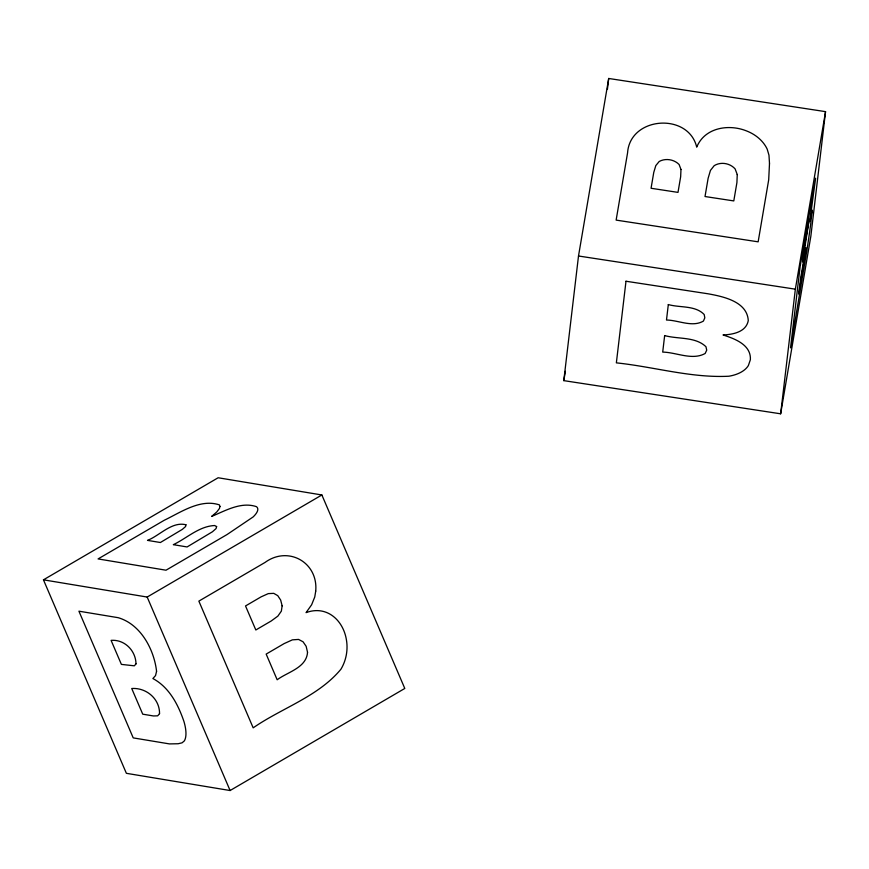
<?xml version="1.0" encoding="UTF-8"?>
<svg xmlns="http://www.w3.org/2000/svg" width="869" height="869" viewBox="0 0 869 869"><rect width="100%" height="100%" fill="white"/><g stroke="black" fill="none" stroke-linecap="round" stroke-linejoin="round"><path stroke-width="1.3" d="M563.796 380.633L578.504 255.997L608.702 78.471L825.55 111.645L810.842 236.281L780.644 413.807L563.796 380.633L565.382 371.291M607.431 89.192L608.702 78.471M780.644 413.807L795.352 289.171L825.55 111.645M43.45 579.829L218.141 477.754L321.867 494.972L404.791 688.454L230.1 790.529L126.374 773.312L43.45 579.829L147.176 597.046L321.867 494.972M578.504 255.997L795.352 289.171M147.176 597.046L230.1 790.529M812.2 210.309L810.668 224.267A38.279 0.912 -81.3 0 1 806.595 252.325L790.54 347.872L800.175 266.24L815.622 178.178L809.799 221.323L812.2 210.309M737.249 174.539L736.912 182.599L733.794 200.924L705.02 196.524L708.126 178.286L710.451 170.411L714.199 165.664C720.803 161.536 730.003 163.144 735.12 168.901L737.249 174.539M680.981 169.498L680.655 176.765L677.994 192.386L651.066 188.269L653.76 172.41L655.813 165.588L659.202 161.482C665.535 157.962 674.083 159.375 679.113 164.523L680.981 169.498M769.499 163.415L768.696 179.818L758.148 241.832L616.132 220.107L627.57 152.857C630.036 116.294 688.541 112.318 696.721 147.165C704.618 127.613 728.57 123.789 746.341 130.85A38.279 31.403 6.7 0 1 767.164 149.066L768.967 155.16L769.499 163.415M805.997 248.034L798.774 294.091L800.729 277.548L805.997 248.034M808.93 221.139L802.565 262.014L804.39 246.535L808.93 221.139M625.995 281.241L616.36 362.862C653.814 366.74 691.007 378.145 728.895 376.223A38.279 21.877 9.7 0 0 748.372 365.556L750.371 359.733C751.283 344.711 734.555 338.638 723.019 334.967C732.839 334.511 746.026 332.175 748.274 320.639C747.253 301.576 723.345 296.557 708.148 293.809L625.995 281.241M664.655 335.564L662.71 352.097C676.408 352.314 692.18 360.689 705.15 353.487L706.725 350.164L705.954 346.72C695.243 336.422 678.005 339.366 664.655 335.564M668.315 304.552L666.49 320.031C678.374 320.129 692.278 327.646 703.412 321.074L704.813 317.837L704.183 314.513C695.157 305.149 679.873 307.919 668.315 304.552M282.132 605.845L281.36 611.124L277.874 616.11L271.193 620.998L255.823 629.982L245.525 605.954L261.135 596.84L268.304 593.614L273.746 593.353L277.765 595.656L280.687 600.11L282.132 605.845M315.719 591.116L314.763 596.96L311.623 604.781L306.062 612.634C326.57 604.987 343.277 620.064 346.438 639.964A38.279 33.598 -80.6 0 1 340.941 669.206C318.173 696.677 281.806 707.974 253.172 727.842L198.86 601.12L265.034 562.449C288.204 545.46 318.358 562.428 315.719 591.116M307.539 652.282C306.475 667.87 287.585 671.954 277.168 679.775L266.164 654.096L284.109 643.614L292.364 639.856L298.567 639.432L303.042 641.778L306.149 646.297L307.539 652.282M185.944 524.767L185.586 526.527L182.36 529.362L160.385 542.517L147.513 540.377C159.657 535.641 171.856 521.215 185.944 524.767M156.572 671.281L155.551 675.561L152.89 678.537C169.227 687.27 178.21 704.672 183.956 721.531A38.279 14.816 59.7 0 1 184.315 740.92L182.055 742.832L178.123 743.745L169.455 743.907L133.218 737.89L78.916 611.179L118.206 617.696C140.691 624.257 154.041 649.339 156.572 671.281M219.944 506.475L219.444 508.463L216.826 511.917L211.656 516.425C225.429 510.69 241.104 501.467 256.42 506.649A38.279 10.808 -23.2 0 1 253.151 516.925L227.037 534.554L166.012 570.205L98.078 558.93L164.263 520.259C180.85 512.275 200.489 498.491 219.444 504.911L219.944 506.475M216.62 526.56L216.066 528.569L212.416 531.785L187.085 546.949L173.322 544.667C186.802 538.291 199.066 526.212 214.643 525.528L216.62 526.56M159.538 713.645L157.669 715.828L153.433 715.958L142.733 714.177L131.73 688.509C146.296 687.466 159.766 698.872 159.538 713.645M135.999 663.883L134.347 665.817L121.388 664.394L111.091 640.366C124.691 639.291 135.781 650.718 135.999 663.883"/></g></svg>
